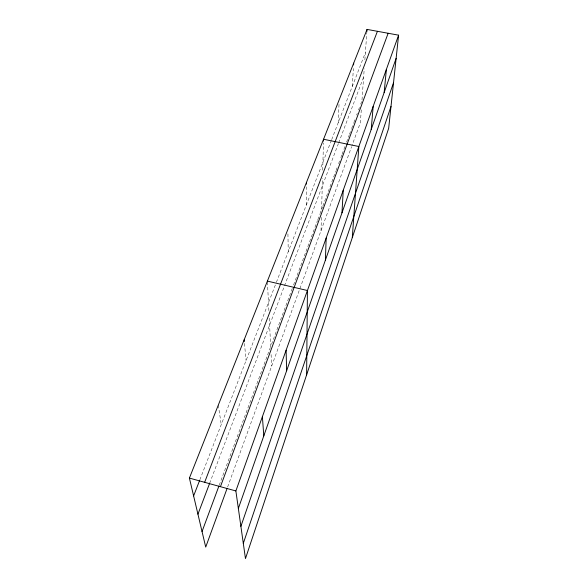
<?xml version="1.0" encoding="UTF-8"?>
<svg xmlns="http://www.w3.org/2000/svg" width="588" height="588" viewBox="0 0 588 588"><rect width="100%" height="100%" fill="white"/><g stroke="black" fill="none" stroke-linecap="round" stroke-linejoin="round"><path stroke-width="0.44" stroke-dasharray="2.94 2.21" d="M306.333 205.014L306.458 186.888M321.026 230.636L321.416 216.487M321.614 209.409L322.474 178.186M322.702 170.197L323.451 142.928M338.196 122.774L339.07 103.216M352.308 86.348L353.366 68.509M361.282 109.882L360.37 122.642L351.925 145.824M362.002 99.85L364.222 68.855M364.869 59.822L366.927 31.186M227.622 486.996L351.609 146.684M219.236 485.21L270.37 347.449M292.28 288.429L270.693 346.589L269.201 317.035M293.559 284.989L305.686 252.311M306.003 251.451L317.469 220.559M317.792 219.706L319.703 214.554M320.019 213.701L322.555 206.873M322.871 206.02L335.741 171.343M336.057 170.498L337.336 167.058M338.607 163.618L339.57 161.038M340.842 157.599L341.804 155.019M342.12 154.159L345.31 145.559M346.589 142.12L349.14 135.24M349.463 134.38L351.33 129.338M351.646 128.493L353.52 123.458M353.829 122.613L355.079 119.254M356.637 115.05L357.261 113.374M358.504 110.007L359.444 107.486M360.694 104.127L361.627 101.606M209.651 483.285L338.387 143.612M338.71 142.766L363.641 76.984M199.869 479.793L276.059 283.144M276.389 282.291L331.367 140.392M331.698 139.554L365.391 52.589M218.288 405.132L221.25 424.617M244.468 343.451L246.063 360.562M267.437 282.005L268.929 311.662M271.09 354.571L271.671 366.089M287.929 233.892L288.252 251.671"/><path stroke-width="0.88" d="M306.48 184.169L306.495 182.353M306.62 374.865L307.428 290.516L267.393 281.108M323.503 141.091L323.554 139.253L358.849 146.508L352.3 237.611M325.392 260.153L326.171 238.037M341.981 212.812L343.238 190.233M353.579 64.945L353.682 63.159M366.927 31.186L367.052 29.4L398.598 35.177L388.668 128.331L245.468 558.6L235.869 490.951L398.598 35.177M371.212 129.441L373.182 106.362M384.148 92.537L386.389 69.369M243.307 543.356L390.998 106.487M240.889 526.363L393.526 82.732M238.353 508.451L396.128 58.359M226.99 488.716L205.719 547.097L189.402 478.088L367.052 29.4M220.441 486.68L388.146 33.266M202.044 531.53L218.912 486.07M197.943 514.184L209.651 483.285M204.646 482.307L377.423 31.296M193.621 495.919L199.538 480.639M189.402 478.088L235.869 490.951M244.138 339.857L244.299 341.65M262.395 416.649L263.791 435.884M286.106 350.235L286.621 370.749"/></g></svg>
